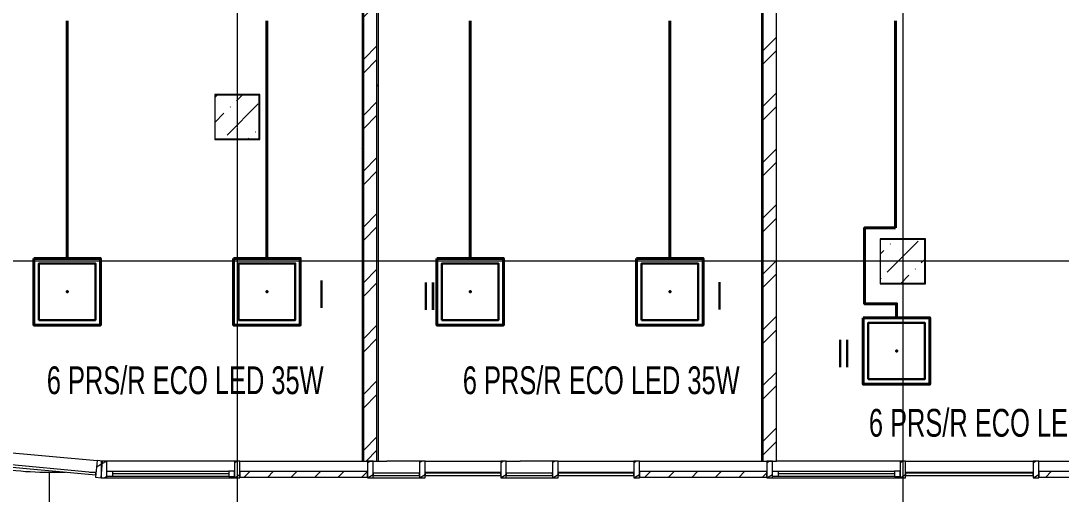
# Model space of a CAD drawing. Header units: metres. Extents: x 19799 to 227756, y -64119 to 286334.
# Drawn here: x 58112 to 67490, y -58884 to -54620 of the extents above; entities that cross this region are included whole.
import ezdxf

# ---------------------------------------------------------------- set-up
doc = ezdxf.new("R2010")
doc.units = ezdxf.units.M
doc.linetypes.add('ADSK_Линия сетки', pattern=[21, 12, -3, 3, -3])
for name, color, linetype, lineweight in [('A-DETL-MBND', 7, 'Continuous', 5), ('A-FLOR', 7, 'Continuous', 5), ('A-GLAZ', 7, 'Continuous', 5), ('A-GLAZ-CURT', 7, 'Continuous', 5), ('A-GLAZ-CWMG', 7, 'Continuous', 5), ('A-WALL', 7, 'Continuous', 5), ('A-WALL-PATT', 7, 'Continuous', 18), ('nadpisi', 84, 'Continuous', 13), ('S-COLS', 7, 'Continuous', 5), ('S-GRID', 7, 'Continuous', 9), ('раб осв', 7, 'Continuous', 40), ('ЭЛ', 250, 'Continuous', 50)]:
    doc.layers.add(name, color=color, linetype=linetype, lineweight=lineweight)
doc.styles.add('Arial', font='ARIALN.TTF', dxfattribs={"width": 0.8, "height": 2.5})
pattern_1 = [(45, (0, 0), (84.19025, 308.69666), [396.875, -79.375, 3.353, -76.022])]
pattern_2 = [(45, (0, 0), (-251.4472, 251.4472), []), (45, (0, 381), (-251.4472, 251.4472), [])]
pattern_3 = [(0, (0, 0), (812.8, 203.2), [33.528, -576.072, 33.528, -576.072, -3251.2]), (0, (0, 0), (812.8, 203.2), [-1219.2, 33.528, -1185.672, 33.528, -576.072, -1422.4]), (0, (0, 0), (812.8, 203.2), [-3048, 33.528, -372.872, 33.528, -982.472]), (120, (304.8, 101.6), (-582.37636, 602.30545), [33.528, -576.072, 33.528, -576.072, -3251.2]), (120, (304.8, 101.6), (-582.37636, 602.30545), [-1219.2, 33.528, -1185.672, 33.528, -576.072, -1422.4]), (120, (304.8, 101.6), (-582.37636, 602.30545), [-3048, 33.528, -372.872, 33.528, -982.472]), (240, (406.4, 508), (-230.42364, -805.50545), [33.528, -576.072, 33.528, -576.072, -3251.2]), (240, (406.4, 508), (-230.42364, -805.50545), [-1219.2, 33.528, -1185.672, 33.528, -576.072, -1422.4]), (240, (406.4, 508), (-230.42364, -805.50545), [-3048, 33.528, -372.872, 33.528, -982.472])]
pattern_4 = [(30, (0, 0), (-60, 103.92305), [])]

# ---------------------------------------------------------------- blocks, each defined once
blk = doc.blocks.new('КДП АПК - КР_rvt-1-2 этаж')
at = {"layer": 'S-COLS', "lineweight": 5}
h = blk.add_hatch(dxfattribs=at)
h.set_pattern_fill('FP_137', color=256, style=0, pattern_type=2)
h.set_pattern_definition(pattern_1)
h.paths.add_polyline_path([(59862.7, -55045.6), (60262.7, -55045.6), (60262.7, -54645.6), (59862.7, -54645.6)], flags=0)
h = blk.add_hatch(dxfattribs=at)
h.set_pattern_fill('FP_137', color=256, style=0, pattern_type=2)
h.set_pattern_definition(pattern_1)
h.paths.add_polyline_path([(66017.6, -56345.6), (66262.7, -56345.6), (66262.7, -55945.6), (65862.7, -55945.6), (65862.7, -56345.6)], flags=0)
for p, q in [((60262.7, -54645.6), (59862.7, -54645.6)), ((59862.7, -54645.6), (59862.7, -55045.6)), ((60262.7, -55045.6), (60262.7, -54645.6)), ((59862.7, -55045.6), (60262.7, -55045.6)), ((66262.7, -55945.6), (65862.7, -55945.6)), ((65862.7, -55945.6), (65862.7, -56345.6)), ((66262.7, -56345.6), (66262.7, -55945.6)), ((65862.7, -56345.6), (66262.7, -56345.6))]:
    blk.add_line(p, q, dxfattribs=at)
blk = doc.blocks.new('Прямоугольный импост - 50 x 150мм-1636903-2 этаж')
at = {"layer": 'A-GLAZ-CWMG'}
h = blk.add_hatch(dxfattribs=at)
h.set_pattern_fill('FP_43', color=256, style=0, pattern_type=2)
h.set_pattern_definition([(150, (58837.65, 58705.49), (-60, -103.92305), [])])
h.paths.add_polyline_path([(0, -30), (-50, -30), (-50, 120), (0, 120)], flags=0)
at = {"layer": 'A-GLAZ-CWMG', "lineweight": 18}
for p, q in [((-50, -30), (-50, 120)), ((-50, 120), (0, 120)), ((0, 120), (0, -30)), ((0, -30), (-50, -30))]:
    blk.add_line(p, q, dxfattribs=at)
blk = doc.blocks.new('Системная панель - Сплошная-V45-2 этаж')
at = {"layer": 'A-GLAZ-CURT'}
h = blk.add_hatch(dxfattribs=at)
h.set_pattern_fill('FP_59', color=256, style=0, pattern_type=2)
h.set_pattern_definition([(225, (67862.65, -58705.49), (106.06602, -106.06602), [])])
h.paths.add_polyline_path([(575, 25), (-575, 25), (-575, -25), (575, -25)], flags=0)
at = {"layer": 'A-GLAZ-CURT', "lineweight": 13}
for p, q in [((575, 25), (-575, 25)), ((-575, 25), (-575, -25)), ((575, -25), (575, 25)), ((-575, -25), (575, -25))]:
    blk.add_line(p, q, dxfattribs=at)
blk = doc.blocks.new('Системная панель - С остеклением-1635143-2 этаж')
at = {"layer": 'A-GLAZ-CURT', "lineweight": 13}
for p, q in [((575, 10), (-575, 10)), ((-575, 10), (-575, -10)), ((575, -10), (575, 10)), ((-575, -10), (575, -10))]:
    blk.add_line(p, q, dxfattribs=at)
blk = doc.blocks.new('M_Тент витража777 - M_Тент витража одинарное справо-2392832-2 этаж')
at = {"layer": 'A-GLAZ', "lineweight": 13}
for p, q in [((-525, 20), (-575, 20)), ((-575, 20), (-575, -30)), ((-575, -30), (-575, 20)), ((-525, -30), (-525, 20)), ((525, -30), (525, 20)), ((525, 20), (575, 20)), ((575, 20), (575, -30)), ((575, 20), (575, -30)), ((-575, -30), (-525, -30)), ((-525, -4.6), (525, -4.6)), ((575, -30), (525, -30))]:
    blk.add_line(p, q, dxfattribs=at)
at = {"layer": 'A-GLAZ'}
for p, q in [((-525, 20), (525, 20)), ((525, -30), (-525, -30))]:
    blk.add_line(p, q, dxfattribs=at)
blk = doc.blocks.new('Системная панель - Сплошная-V46-2 этаж')
at = {"layer": 'A-GLAZ-CURT'}
h = blk.add_hatch(dxfattribs=at)
h.set_pattern_fill('FP_60', color=256, style=0, pattern_type=2)
h.set_pattern_definition([(225, (64262.65, -58705.49), (106.06602, -106.06602), [])])
h.paths.add_polyline_path([(575, 25), (-575, 25), (-575, -25), (575, -25)], flags=0)
at = {"layer": 'A-GLAZ-CURT', "lineweight": 13}
for p, q in [((575, 25), (-575, 25)), ((-575, 25), (-575, -25)), ((575, -25), (575, 25)), ((-575, -25), (575, -25))]:
    blk.add_line(p, q, dxfattribs=at)
blk = doc.blocks.new('Системная панель - Сплошная-V47-2 этаж')
at = {"layer": 'A-GLAZ-CURT'}
h = blk.add_hatch(dxfattribs=at)
h.set_pattern_fill('FP_61', color=256, style=0, pattern_type=2)
h.set_pattern_definition([(225, (60662.65, -58705.49), (106.06602, -106.06602), [])])
h.paths.add_polyline_path([(-575, 25), (-575, -25), (575, -25), (575, 25)], flags=0)
at = {"layer": 'A-GLAZ-CURT', "lineweight": 13}
for p, q in [((575, 25), (-575, 25)), ((-575, 25), (-575, -25)), ((575, -25), (575, 25)), ((-575, -25), (575, -25))]:
    blk.add_line(p, q, dxfattribs=at)
blk = doc.blocks.new('Прямоугольный импост - 50 x 150мм-V49-2 этаж')
at = {"layer": 'A-GLAZ-CWMG'}
h = blk.add_hatch(dxfattribs=at)
h.set_pattern_fill('FP_63', color=256, style=0, pattern_type=2)
h.set_pattern_definition([(150, (67262.65, 58705.49), (-60, -103.92305), [])])
h.paths.add_polyline_path([(25, -30), (-25, -30), (-25, 120), (25, 120)], flags=0)
at = {"layer": 'A-GLAZ-CWMG', "lineweight": 18}
for p, q in [((-25, -30), (-25, 120)), ((-25, 120), (25, 120)), ((25, 120), (25, -30)), ((25, -30), (-25, -30))]:
    blk.add_line(p, q, dxfattribs=at)
blk = doc.blocks.new('Прямоугольный импост - 50 x 150мм-V50-2 этаж')
at = {"layer": 'A-GLAZ-CWMG'}
h = blk.add_hatch(dxfattribs=at)
h.set_pattern_fill('FP_64', color=256, style=0, pattern_type=2)
h.set_pattern_definition([(150, (66062.65, 58705.49), (-60, -103.92305), [])])
h.paths.add_polyline_path([(25, -30), (-25, -30), (-25, 120), (25, 120)], flags=0)
at = {"layer": 'A-GLAZ-CWMG', "lineweight": 18}
for p, q in [((-25, -30), (-25, 120)), ((-25, 120), (25, 120)), ((25, 120), (25, -30)), ((25, -30), (-25, -30))]:
    blk.add_line(p, q, dxfattribs=at)
blk = doc.blocks.new('Прямоугольный импост - 50 x 150мм-V51-2 этаж')
at = {"layer": 'A-GLAZ-CWMG'}
h = blk.add_hatch(dxfattribs=at)
h.set_pattern_fill('FP_65', color=256, style=0, pattern_type=2)
h.set_pattern_definition([(150, (64862.65, 58705.49), (-60, -103.92305), [])])
h.paths.add_polyline_path([(25, -30), (-25, -30), (-25, 120), (25, 120)], flags=0)
at = {"layer": 'A-GLAZ-CWMG', "lineweight": 18}
for p, q in [((-25, -30), (-25, 120)), ((-25, 120), (25, 120)), ((25, 120), (25, -30)), ((25, -30), (-25, -30))]:
    blk.add_line(p, q, dxfattribs=at)
blk = doc.blocks.new('Прямоугольный импост - 50 x 150мм-V52-2 этаж')
at = {"layer": 'A-DETL-MBND'}
for p, q in [((66037.7, -58585.5), (64922.7, -58585.5)), ((64887.7, -58735.5), (66037.7, -58735.5))]:
    blk.add_line(p, q, dxfattribs=at)
blk = doc.blocks.new('Прямоугольный импост - 50 x 150мм-V53-2 этаж')
at = {"layer": 'A-GLAZ-CWMG'}
h = blk.add_hatch(dxfattribs=at)
h.set_pattern_fill('FP_66', color=256, style=0, pattern_type=2)
h.set_pattern_definition([(150, (63662.65, 58705.49), (-60, -103.92305), [])])
h.paths.add_polyline_path([(25, -30), (-25, -30), (-25, 120), (25, 120)], flags=0)
at = {"layer": 'A-GLAZ-CWMG', "lineweight": 18}
for p, q in [((-25, -30), (-25, 120)), ((-25, 120), (25, 120)), ((25, 120), (25, -30)), ((25, -30), (-25, -30))]:
    blk.add_line(p, q, dxfattribs=at)
blk = doc.blocks.new('Прямоугольный импост - 50 x 150мм-V54-2 этаж')
at = {"layer": 'A-GLAZ-CWMG'}
h = blk.add_hatch(dxfattribs=at)
h.set_pattern_fill('FP_67', color=256, style=0, pattern_type=2)
h.set_pattern_definition([(150, (62462.65, 58705.49), (-60, -103.92305), [])])
h.paths.add_polyline_path([(25, -30), (-25, -30), (-25, 120), (25, 120)], flags=0)
at = {"layer": 'A-GLAZ-CWMG', "lineweight": 18}
for p, q in [((-25, -30), (-25, 120)), ((-25, 120), (25, 120)), ((25, 120), (25, -30)), ((25, -30), (-25, -30))]:
    blk.add_line(p, q, dxfattribs=at)
blk = doc.blocks.new('Прямоугольный импост - 50 x 150мм-V55-2 этаж')
at = {"layer": 'A-GLAZ-CWMG'}
h = blk.add_hatch(dxfattribs=at)
h.set_pattern_fill('FP_68', color=256, style=0, pattern_type=2)
h.set_pattern_definition([(150, (61262.65, 58705.49), (-60, -103.92305), [])])
h.paths.add_polyline_path([(25, -30), (-25, -30), (-25, 120), (25, 120)], flags=0)
at = {"layer": 'A-GLAZ-CWMG', "lineweight": 18}
for p, q in [((-25, -30), (-25, 120)), ((-25, 120), (25, 120)), ((25, 120), (25, -30)), ((25, -30), (-25, -30))]:
    blk.add_line(p, q, dxfattribs=at)
blk = doc.blocks.new('Прямоугольный импост - 50 x 150мм-1003911-2 этаж')
at = {"layer": 'A-DETL-MBND'}
for p, q in [((34837.7, -40435.7), (33687.7, -40435.7)), ((33687.7, -40585.7), (34837.7, -40585.7))]:
    blk.add_line(p, q, dxfattribs=at)
blk = doc.blocks.new('Системная панель - С остеклением-1637639-2 этаж')
at = {"layer": 'A-GLAZ-CURT', "lineweight": 13}
for p, q in [((74437.7, -58695.5), (73757.1, -58695.5)), ((73757.1, -58695.5), (73757.1, -58715.5)), ((74437.7, -58715.5), (74437.7, -58695.5)), ((73757.1, -58715.5), (74437.7, -58715.5))]:
    blk.add_line(p, q, dxfattribs=at)
blk = doc.blocks.new('Прямоугольный импост - 50 x 150мм-V57-2 этаж')
at = {"layer": 'A-GLAZ-CWMG'}
h = blk.add_hatch(dxfattribs=at)
h.set_pattern_fill('FP_70', color=256, style=0, pattern_type=2)
h.set_pattern_definition([(150, (60062.65, 58705.49), (-60, -103.92305), [])])
h.paths.add_polyline_path([(25, -30), (-25, -30), (-25, 120), (25, 120)], flags=0)
at = {"layer": 'A-GLAZ-CWMG', "lineweight": 18}
for p, q in [((-25, -30), (-25, 120)), ((-25, 120), (25, 120)), ((25, 120), (25, -30)), ((25, -30), (-25, -30))]:
    blk.add_line(p, q, dxfattribs=at)
blk = doc.blocks.new('Системная панель - С остеклением-1637792-2 этаж')
at = {"layer": 'A-GLAZ-CURT', "lineweight": 13}
for p, q in [((610.5, 10), (-610.5, 10)), ((-610.5, 10), (-610.5, -10)), ((610.5, -10), (610.5, 10)), ((-610.5, -10), (610.5, -10))]:
    blk.add_line(p, q, dxfattribs=at)
blk = doc.blocks.new('Прямоугольный импост - 50 x 150мм-1636920-2 этаж')
at = {"layer": 'A-GLAZ-CWMG'}
h = blk.add_hatch(dxfattribs=at)
h.set_pattern_fill('FP_132', color=256, style=0, pattern_type=2)
h.set_pattern_definition([(324.707, (-64002.32, -53027.41), (69.33095, 97.94498), [])])
h.paths.add_polyline_path([(0, 30), (0, -120), (-50, -120), (-50, 30)], flags=0)
at = {"layer": 'A-GLAZ-CWMG', "lineweight": 18}
for p, q in [((-50, 30), (0, 30)), ((-50, -120), (-50, 30)), ((0, 30), (0, -120)), ((0, -120), (-50, -120))]:
    blk.add_line(p, q, dxfattribs=at)
blk = doc.blocks.new('Системная панель - С остеклением-1637640-2 этаж')
at = {"layer": 'A-GLAZ-CURT', "lineweight": 13}
for p, q in [((83305, -58695.5), (82887.7, -58695.5)), ((82887.7, -58695.5), (82887.7, -58715.5)), ((83305, -58715.5), (83305, -58695.5)), ((82887.7, -58715.5), (83305, -58715.5))]:
    blk.add_line(p, q, dxfattribs=at)
blk = doc.blocks.new('ARS.R UNI LED')
at = {"color": 5, "lineweight": 30, "ltscale": 100}
blk.add_lwpolyline([(2913222.7, 2072748.5), (2913732.7, 2072748.5), (2913732.7, 2073258.5), (2913222.7, 2073258.5)], close=True, dxfattribs=at)
at = {"color": 0, "lineweight": 40, "ltscale": 100}
blk.add_point((2913477.7, 2073003.5), dxfattribs=at)
at = {"layer": 'ЭЛ', "color": 5, "lineweight": 40, "ltscale": 10}
blk.add_lwpolyline([(2913177.7, 2073303.5), (2913777.7, 2073303.5), (2913777.7, 2072703.5), (2913177.7, 2072703.5)], close=True, dxfattribs=at)

msp = doc.modelspace()

# ---------------------------------------------------------------- hatches: boundary and pattern name
at = {"layer": 'A-GLAZ-CWMG'}
h = msp.add_hatch(dxfattribs=at)
h.set_pattern_fill('FP_31', color=256, style=0, pattern_type=2)
h.set_pattern_definition(pattern_4)
h.paths.add_polyline_path([(61705.017, -58735.4621), (61757.1109, -58735.4621), (61757.1109, -58585.4621), (61705.017, -58585.4621)], flags=0)
h = msp.add_hatch(dxfattribs=at)
h.set_pattern_fill('FP_31', color=256, style=0, pattern_type=2)
h.set_pattern_definition(pattern_4)
h.paths.add_polyline_path([(62905.017, -58735.4621), (62957.1109, -58735.4621), (62957.1109, -58585.4621), (62905.017, -58585.4621)], flags=0)
at = {"layer": 'A-WALL-PATT', "lineweight": 5}
h = msp.add_hatch(dxfattribs=at)
h.set_pattern_fill('FP_40', color=256, style=0, pattern_type=2)
h.set_pattern_definition(pattern_3)
h.paths.add_polyline_path([(61190.6532, -58585.4621), (61190.6532, -50220.6443), (61187.6532, -50220.6443), (61187.6532, -58585.4621)], flags=0)
h = msp.add_hatch(dxfattribs=at)
h.set_pattern_fill('FP_40', color=256, style=0, pattern_type=2)
h.set_pattern_definition(pattern_3)
h.paths.add_polyline_path([(61190.6532, -58585.4621), (61202.6532, -58585.4621), (61202.6532, -50217.6443), (61190.6532, -50217.6443), (61190.6532, -57275.8297)], flags=0)
h = msp.add_hatch(dxfattribs=at)
h.set_pattern_fill('FP_1', color=256, style=0, pattern_type=2)
h.set_pattern_definition(pattern_2)
h.paths.add_polyline_path([(61202.6532, -58585.4621), (61322.6532, -58585.4621), (61322.6532, -50205.6443), (61202.6532, -50205.6443), (61202.6532, -57275.8297)], flags=0)
h = msp.add_hatch(dxfattribs=at)
h.set_pattern_fill('FP_40', color=256, style=0, pattern_type=2)
h.set_pattern_definition(pattern_3)
h.paths.add_polyline_path([(61334.6532, -58585.4621), (61334.6532, -50205.6443), (61322.6532, -50205.6443), (61322.6532, -58585.4621)], flags=0)
h = msp.add_hatch(dxfattribs=at)
h.set_pattern_fill('FP_40', color=256, style=0, pattern_type=2)
h.set_pattern_definition(pattern_3)
h.paths.add_polyline_path([(61337.6532, -58585.4621), (61337.6532, -50217.6443), (61334.6532, -50217.6443), (61334.6532, -58585.4621)], flags=0)
h = msp.add_hatch(dxfattribs=at)
h.set_pattern_fill('FP_40', color=256, style=0, pattern_type=2)
h.set_pattern_definition(pattern_3)
h.paths.add_polyline_path([(64790.6532, -58585.4621), (64790.6532, -50220.6443), (64787.6532, -50220.6443), (64787.6532, -58585.4621)], flags=0)
h = msp.add_hatch(dxfattribs=at)
h.set_pattern_fill('FP_40', color=256, style=0, pattern_type=2)
h.set_pattern_definition(pattern_3)
h.paths.add_polyline_path([(64802.6532, -58585.4621), (64802.6532, -50217.6443), (64790.6532, -50217.6443), (64790.6532, -58585.4621)], flags=0)
h = msp.add_hatch(dxfattribs=at)
h.set_pattern_fill('FP_1', color=256, style=0, pattern_type=2)
h.set_pattern_definition(pattern_2)
h.paths.add_polyline_path([(64802.6532, -58585.4621), (64922.6532, -58585.4621), (64922.6532, -50205.6443), (64802.6532, -50205.6443), (64802.6532, -57275.8297)], flags=0)
h = msp.add_hatch(dxfattribs=at)
h.set_pattern_fill('FP_40', color=256, style=0, pattern_type=2)
h.set_pattern_definition(pattern_3)
h.paths.add_polyline_path([(65859.6532, -56585.6443), (66262.6532, -56585.6443), (66262.6532, -56582.6443), (65859.6532, -56582.6443)], flags=0)
h = msp.add_hatch(dxfattribs=at)
h.set_pattern_fill('FP_40', color=256, style=0, pattern_type=2)
h.set_pattern_definition(pattern_3)
h.paths.add_polyline_path([(66265.6532, -56985.6443), (66265.6532, -56582.6443), (66262.6532, -56582.6443), (66262.6532, -56985.6443)], flags=0)

# ---------------------------------------------------------------- linework, layer by layer
at = {"layer": 'A-DETL-MBND'}
for p, q in [((58369.9839, -59585.6443), (58369.9839, -58685.6443)), ((58369.9839, -58685.6443), (58515.0879, -58685.6443)), ((58731.891, -58685.6443), (58789.2772, -58685.6443)), ((61757.1109, -58685.6443), (62437.6532, -58685.6443)), ((62957.1109, -58685.6443), (63637.6532, -58685.6443)), ((66087.6532, -58685.6443), (67237.6532, -58685.6443))]:
    msp.add_line(p, q, dxfattribs=at)
msp.add_arc((58369.9839, -55535.6443), 3150, 257.44258645, 270, dxfattribs=at)
at = {"layer": 'A-FLOR', "lineweight": 18}
for p, q in [((57642.6532, -58474.2741), (58798.9385, -58581.3977)), ((60087.6532, -58585.4621), (61187.6532, -58585.4621)), ((61337.6532, -58585.4621), (61412.5966, -58585.4621)), ((61757.1109, -58585.4621), (62437.6532, -58585.4621)), ((62487.6532, -58585.4621), (62612.5966, -58585.4621)), ((62957.1109, -58585.4621), (63637.6532, -58585.4621)), ((63687.6532, -58585.4621), (64787.6532, -58585.4621)), ((66087.6532, -58585.4621), (67237.6532, -58585.4621)), ((67287.6532, -58585.4621), (68437.6532, -58585.4621))]:
    msp.add_line(p, q, dxfattribs=at)
at = {"layer": 'A-GLAZ-CWMG'}
for p, q in [((61705.017, -58585.4621), (61412.5966, -58585.4621)), ((62905.017, -58585.4621), (62612.5966, -58585.4621)), ((61287.6532, -58735.4621), (61705.017, -58735.4621)), ((62487.6532, -58735.4621), (62905.017, -58735.4621))]:
    msp.add_line(p, q, dxfattribs=at)
at = {"layer": 'A-GLAZ-CWMG', "lineweight": 18}
for p, q in [((61705.017, -58585.4621), (61705.017, -58735.4621)), ((61757.1109, -58585.4621), (61705.017, -58585.4621)), ((61757.1109, -58735.4621), (61757.1109, -58585.4621)), ((62905.017, -58585.4621), (62905.017, -58735.4621)), ((62957.1109, -58585.4621), (62905.017, -58585.4621)), ((62957.1109, -58735.4621), (62957.1109, -58585.4621)), ((61705.017, -58735.4621), (61757.1109, -58735.4621)), ((62905.017, -58735.4621), (62957.1109, -58735.4621))]:
    msp.add_line(p, q, dxfattribs=at)
at = {"layer": 'A-WALL', "lineweight": 18}
for p, q in [((61187.6532, -50220.6443), (61187.6532, -58585.4621)), ((61337.6532, -58585.4621), (61337.6532, -50220.6443)), ((64787.6532, -50220.6443), (64787.6532, -58585.4621)), ((60265.6532, -55282.6443), (59859.6532, -55282.6443)), ((59859.6532, -55282.6443), (59859.6532, -55688.6443)), ((59862.6532, -55285.6443), (60262.6532, -55285.6443)), ((59862.6532, -55685.6443), (59862.6532, -55285.6443)), ((60262.6532, -55285.6443), (60262.6532, -55685.6443)), ((60265.6532, -55688.6443), (60265.6532, -55282.6443)), ((59859.6532, -55688.6443), (60265.6532, -55688.6443)), ((60262.6532, -55685.6443), (59862.6532, -55685.6443)), ((66265.6532, -56582.6443), (65859.6532, -56582.6443)), ((65859.6532, -56582.6443), (65859.6532, -56988.6443)), ((65862.6532, -56585.6443), (66262.6532, -56585.6443)), ((65862.6532, -56985.6443), (65862.6532, -56585.6443)), ((66262.6532, -56585.6443), (66262.6532, -56985.6443)), ((66265.6532, -56988.6443), (66265.6532, -56582.6443)), ((65859.6532, -56988.6443), (66265.6532, -56988.6443)), ((66262.6532, -56985.6443), (65862.6532, -56985.6443)), ((61187.6532, -58585.4621), (61337.6532, -58585.4621)), ((64787.6532, -58585.4621), (64922.6532, -58585.4621))]:
    msp.add_line(p, q, dxfattribs=at)
at = {"layer": 'A-WALL'}
for p, q in [((61190.6532, -58585.4621), (61190.6532, -50217.6443)), ((61202.6532, -58585.4621), (61202.6532, -50205.6443)), ((61322.6532, -58585.4621), (61322.6532, -50205.6443)), ((61334.6532, -50217.6443), (61334.6532, -58585.4621)), ((64790.6532, -58585.4621), (64790.6532, -50217.6443)), ((64802.6532, -58585.4621), (64802.6532, -50205.6443)), ((64922.6532, -58585.4621), (64922.6532, -50205.6443))]:
    msp.add_line(p, q, dxfattribs=at)
at = {"layer": 'S-GRID', "linetype": 'ADSK_Линия сетки'}
for p, q in [((66062.6532, -38050.2658), (66062.6532, -63301.3643)), ((60062.6532, -39055.6323), (60062.6532, -63301.3643)), ((95007.6236, -56785.6443), (31950.4397, -56785.6443))]:
    msp.add_line(p, q, dxfattribs=at)
at = {"layer": 'раб осв', "color": 0, "lineweight": 40}
for points in [[(58530.1532, -54620.2318), (58530.1532, -56760.2318)], [(60330.1532, -54620.2318), (60330.1532, -56760.2318)], [(62162.6532, -54620.2318), (62162.6532, -56760.2318)], [(63962.6532, -54620.2318), (63962.6532, -56760.2318)], [(65997.6532, -54620.2318), (65997.6532, -56484.9355)], [(66005.8117, -57294.2733), (66005.8117, -57168.9944), (65718.3612, -57168.9944), (65718.3612, -56484.9355), (65997.6532, -56484.9355)]]:
    msp.add_lwpolyline(points, dxfattribs=at)

# ---------------------------------------------------------------- block references
at = {"lineweight": 5}
msp.add_blockref('КДП АПК - КР_rvt-1-2 этаж', (-3, -637), dxfattribs=at)
at = {"layer": 'A-GLAZ', "rotation": 180}
for p in [(59462.6532, -58705.4854), (65462.6532, -58705.4854)]:
    msp.add_blockref('M_Тент витража777 - M_Тент витража одинарное справо-2392832-2 этаж', p, dxfattribs=at)
at = {"layer": 'A-GLAZ-CURT'}
for name, p, rotation in [('Системная панель - С остеклением-1637792-2 этаж', (58179.9591, -58644.5536), 354.706963004895), ('Системная панель - Сплошная-V47-2 этаж', (60662.6532, -58705.4854), 180), ('Системная панель - Сплошная-V46-2 этаж', (64262.6532, -58705.4854), 180), ('Системная панель - С остеклением-1635143-2 этаж', (66662.6532, -58705.4854), 180), ('Системная панель - Сплошная-V45-2 этаж', (67862.6532, -58705.4854), 180)]:
    msp.add_blockref(name, p, dxfattribs=dict(at, rotation=rotation))
for name, p in [('Системная панель - С остеклением-1637640-2 этаж', (-21600, 0)), ('Системная панель - С остеклением-1637639-2 этаж', (-12000, 0)), ('Системная панель - С остеклением-1637640-2 этаж', (-20400, 0)), ('Системная панель - С остеклением-1637639-2 этаж', (-10800, 0))]:
    msp.add_blockref(name, p, dxfattribs=at)
at = {"layer": 'A-GLAZ-CWMG', "extrusion": (0, 0, -1), "rotation": 185.293036995105}
msp.add_blockref('Прямоугольный импост - 50 x 150мм-1636920-2 этаж', (-58837.6532, -58705.4854), dxfattribs=at)
at = {"layer": 'A-GLAZ-CWMG', "extrusion": (0, 0, -1)}
for name, p in [('Прямоугольный импост - 50 x 150мм-1636903-2 этаж', (-58837.6532, -58705.4854)), ('Прямоугольный импост - 50 x 150мм-V57-2 этаж', (-60062.6532, -58705.4854)), ('Прямоугольный импост - 50 x 150мм-V55-2 этаж', (-61262.6532, -58705.4854)), ('Прямоугольный импост - 50 x 150мм-V54-2 этаж', (-62462.6532, -58705.4854)), ('Прямоугольный импост - 50 x 150мм-V53-2 этаж', (-63662.6532, -58705.4854)), ('Прямоугольный импост - 50 x 150мм-V51-2 этаж', (-64862.6532, -58705.4854)), ('Прямоугольный импост - 50 x 150мм-V50-2 этаж', (-66062.6532, -58705.4854)), ('Прямоугольный импост - 50 x 150мм-V49-2 этаж', (-67262.6532, -58705.4854))]:
    msp.add_blockref(name, p, dxfattribs=at)
at = {"layer": 'A-GLAZ-CWMG', "rotation": 180}
msp.add_blockref('Прямоугольный импост - 50 x 150мм-1003911-2 этаж', (93725.3064, -99171.1297), dxfattribs=at)
at = {"layer": 'A-GLAZ-CWMG'}
msp.add_blockref('Прямоугольный импост - 50 x 150мм-V52-2 этаж', (0, 0), dxfattribs=at)
at = {"layer": 'раб осв', "color": 0, "lineweight": 40, "ltscale": 100}
for p in [(-2854947.5519, -2130063.7809), (-2853147.5519, -2130063.7809), (-2851315.0519, -2130063.7809), (-2849515.0519, -2130063.7809), (-2847471.8934, -2130597.8223)]:
    msp.add_blockref('ARS.R UNI LED', p, dxfattribs=at)

# ---------------------------------------------------------------- texts
at = {"layer": 'nadpisi', "color": 7, "char_height": 250, "style": 'Arial'}
for s, insert, width, attachment_point in [('I', (60790.5354, -56957.5721), 130.841471, 1), ('II', (61731.8117, -56974.5242), 130.841471, 1), ('I', (64379.4392, -56971.8484), 130.841471, 1), ('II', (65464.6692, -57491.0703), 130.841471, 1), ('6 PRS/R ECO LED 35W ', (59593.9832, -57859.6085), 3236.76957, 5), ('6 PRS/R ECO LED 35W ', (63343.9832, -57859.6085), 3236.76957, 5), ('6 PRS/R ECO LED 35W ', (67004.2386, -58242.9573), 3236.76957, 5)]:
    msp.add_mtext(s, dxfattribs=dict(at, insert=insert, width=width, attachment_point=attachment_point))

doc.saveas('drawing.dxf')
